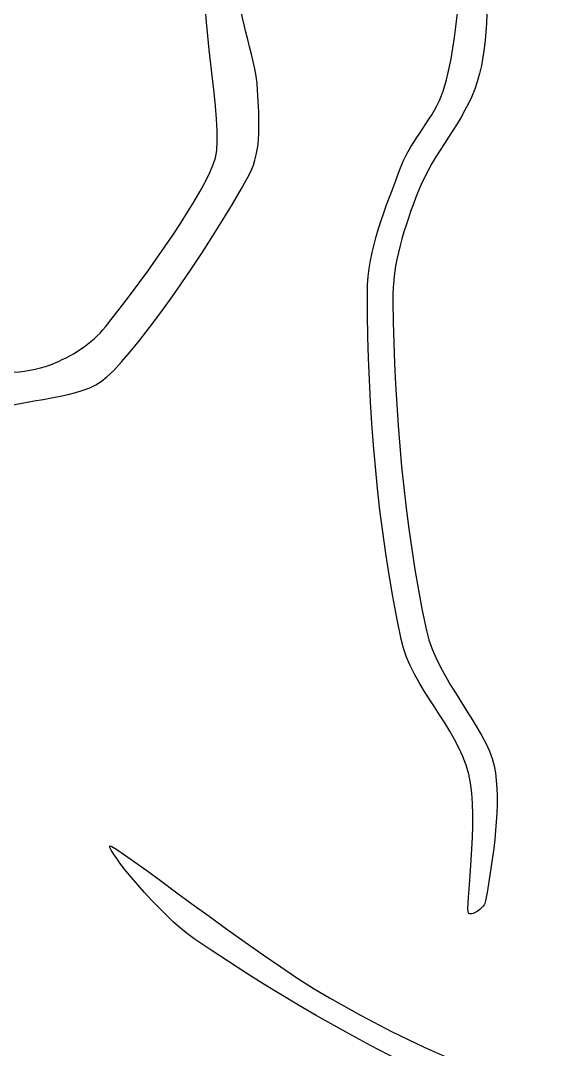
# Model space of a CAD drawing. Extents: x 4 to 678, y 18 to 648.
# Drawn here: x 202.9 to 265.2, y 449.9 to 571.8 of the extents above; entities that cross this region are included whole.
import ezdxf

# ---------------------------------------------------------------- set-up
doc = ezdxf.new("R2010")
doc.units = 0
doc.layers.add('Poly', color=3, linetype='CONTINUOUS')

msp = doc.modelspace()

# ---------------------------------------------------------------- linework, layer by layer
at = {"layer": 'Poly'}
for points in [[(253, 563.5), (253.35, 564.73), (253.64, 565.97), (253.9, 567.22), (254.11, 568.48), (254.3, 569.75), (254.47, 571.02), (254.63, 572.3), (254.79, 573.58), (254.95, 574.85), (255.13, 576.12), (255.34, 577.38), (255.57, 578.63), (255.85, 579.87), (256.17, 581.1), (256.55, 582.31), (257, 583.5)], [(259, 580.5), (258.8, 579.51), (258.64, 578.52), (258.51, 577.52), (258.41, 576.51), (258.33, 575.5), (258.26, 574.49), (258.21, 573.47), (258.15, 572.46), (258.09, 571.45), (258.02, 570.44), (257.93, 569.43), (257.82, 568.43), (257.67, 567.43), (257.49, 566.45), (257.27, 565.47), (257, 564.5)], [(226, 555.5), (226.16, 556.36), (226.22, 557.44), (226.21, 558.7), (226.14, 560.1), (226.02, 561.62), (225.86, 563.24), (225.67, 564.91), (225.48, 566.6), (225.28, 568.3), (225.1, 569.96), (224.94, 571.56), (224.83, 573.06), (224.76, 574.43), (224.76, 575.65), (224.83, 576.68), (225, 577.5)], [(231, 563.5), (230.94, 564.33), (230.82, 565.18), (230.67, 566.04), (230.49, 566.91), (230.28, 567.78), (230.06, 568.66), (229.83, 569.53), (229.61, 570.39), (229.4, 571.24), (229.21, 572.08), (229.05, 572.89), (228.92, 573.68), (228.85, 574.44), (228.83, 575.16), (228.88, 575.85), (229, 576.5)], [(257, 564.5), (256.7, 563.63), (256.35, 562.78), (255.96, 561.95), (255.54, 561.13), (255.09, 560.33), (254.61, 559.53), (254.12, 558.74), (253.62, 557.96), (253.11, 557.18), (252.61, 556.39), (252.11, 555.6), (251.63, 554.81), (251.18, 554), (250.75, 553.18), (250.35, 552.35), (250, 551.5)], [(230, 553.5), (230.27, 554.06), (230.5, 554.64), (230.69, 555.23), (230.84, 555.84), (230.96, 556.45), (231.05, 557.08), (231.11, 557.71), (231.15, 558.35), (231.16, 559), (231.16, 559.64), (231.15, 560.29), (231.13, 560.94), (231.1, 561.59), (231.06, 562.23), (231.03, 562.87), (231, 563.5)], [(248, 554.5), (248.24, 555.09), (248.52, 555.67), (248.82, 556.24), (249.15, 556.8), (249.49, 557.35), (249.84, 557.9), (250.21, 558.44), (250.57, 558.98), (250.93, 559.52), (251.29, 560.06), (251.63, 560.61), (251.96, 561.16), (252.26, 561.73), (252.54, 562.3), (252.79, 562.89), (253, 563.5)], [(213, 535.5), (213.95, 536.71), (214.94, 537.98), (215.95, 539.31), (216.97, 540.69), (217.99, 542.09), (219, 543.51), (219.99, 544.93), (220.95, 546.33), (221.86, 547.72), (222.71, 549.06), (223.5, 550.34), (224.21, 551.56), (224.82, 552.7), (225.33, 553.75), (225.73, 554.69), (226, 555.5)], [(244, 539.5), (244.02, 540.47), (244.1, 541.43), (244.21, 542.39), (244.37, 543.35), (244.56, 544.3), (244.79, 545.24), (245.04, 546.19), (245.32, 547.12), (245.62, 548.06), (245.94, 548.99), (246.27, 549.92), (246.61, 550.84), (246.96, 551.76), (247.31, 552.68), (247.66, 553.59), (248, 554.5)], [(212.5, 529), (213.17, 529.54), (213.97, 530.32), (214.89, 531.32), (215.92, 532.52), (217.02, 533.88), (218.19, 535.39), (219.41, 537.03), (220.67, 538.76), (221.94, 540.58), (223.22, 542.44), (224.48, 544.34), (225.71, 546.25), (226.9, 548.14), (228.02, 550), (229.06, 551.79), (230, 553.5)], [(250, 551.5), (249.7, 550.72), (249.41, 549.93), (249.12, 549.14), (248.85, 548.34), (248.58, 547.54), (248.33, 546.74), (248.09, 545.92), (247.87, 545.11), (247.67, 544.29), (247.49, 543.47), (247.34, 542.65), (247.21, 541.82), (247.11, 541), (247.04, 540.16), (247, 539.33), (247, 538.5)], [(248, 498.5), (247.49, 501.02), (247.02, 503.56), (246.58, 506.1), (246.18, 508.64), (245.82, 511.2), (245.49, 513.76), (245.2, 516.32), (244.94, 518.89), (244.71, 521.46), (244.52, 524.04), (244.36, 526.61), (244.23, 529.19), (244.13, 531.77), (244.06, 534.35), (244.01, 536.92), (244, 539.5)], [(247, 538.5), (247.06, 536.05), (247.13, 533.6), (247.22, 531.14), (247.34, 528.69), (247.48, 526.24), (247.64, 523.78), (247.83, 521.34), (248.05, 518.89), (248.3, 516.44), (248.58, 514.01), (248.89, 511.57), (249.24, 509.14), (249.62, 506.72), (250.04, 504.31), (250.5, 501.9), (251, 499.5)], [(206.5, 531), (206.96, 531.19), (207.42, 531.39), (207.87, 531.6), (208.32, 531.82), (208.76, 532.06), (209.2, 532.3), (209.63, 532.57), (210.05, 532.84), (210.47, 533.13), (210.87, 533.42), (211.26, 533.74), (211.64, 534.06), (212, 534.4), (212.35, 534.75), (212.68, 535.12), (213, 535.5)], [(196.5, 529), (197.09, 529.23), (197.7, 529.42), (198.31, 529.58), (198.94, 529.7), (199.57, 529.81), (200.2, 529.89), (200.84, 529.97), (201.49, 530.03), (202.13, 530.1), (202.77, 530.17), (203.41, 530.25), (204.04, 530.35), (204.67, 530.47), (205.29, 530.61), (205.9, 530.79), (206.5, 531)], [(197.5, 525), (198.43, 525.34), (199.39, 525.63), (200.39, 525.89), (201.42, 526.12), (202.46, 526.33), (203.52, 526.53), (204.56, 526.71), (205.6, 526.89), (206.62, 527.08), (207.62, 527.27), (208.57, 527.48), (209.48, 527.71), (210.34, 527.97), (211.14, 528.27), (211.86, 528.61), (212.5, 529)], [(256, 482.5), (255.69, 483.57), (255.3, 484.61), (254.84, 485.63), (254.32, 486.62), (253.76, 487.6), (253.17, 488.57), (252.55, 489.53), (251.93, 490.48), (251.3, 491.44), (250.7, 492.4), (250.11, 493.37), (249.57, 494.35), (249.07, 495.35), (248.64, 496.37), (248.28, 497.42), (248, 498.5)], [(251, 499.5), (251.29, 498.41), (251.67, 497.32), (252.13, 496.24), (252.66, 495.16), (253.24, 494.1), (253.85, 493.04), (254.49, 492), (255.14, 490.97), (255.78, 489.96), (256.41, 488.96), (257, 487.99), (257.55, 487.04), (258.04, 486.11), (258.45, 485.21), (258.78, 484.34), (259, 483.5)], [(259, 483.5), (259.15, 482.65), (259.25, 481.76), (259.32, 480.84), (259.35, 479.88), (259.35, 478.9), (259.32, 477.89), (259.26, 476.86), (259.17, 475.82), (259.07, 474.77), (258.95, 473.71), (258.81, 472.66), (258.66, 471.6), (258.5, 470.55), (258.34, 469.52), (258.17, 468.5), (258, 467.5)], [(256, 466), (255.93, 466.17), (255.9, 466.57), (255.92, 467.16), (255.96, 467.94), (256.03, 468.87), (256.12, 469.93), (256.21, 471.1), (256.3, 472.35), (256.38, 473.66), (256.44, 475), (256.48, 476.36), (256.48, 477.71), (256.44, 479.02), (256.36, 480.27), (256.21, 481.44), (256, 482.5)], [(223.5, 463), (222.71, 463.58), (221.88, 464.26), (221.02, 465.01), (220.16, 465.83), (219.29, 466.7), (218.43, 467.59), (217.61, 468.49), (216.82, 469.38), (216.08, 470.24), (215.41, 471.06), (214.82, 471.81), (214.32, 472.49), (213.93, 473.06), (213.65, 473.51), (213.5, 473.83), (213.5, 474)], [(213.5, 474), (213.76, 473.93), (214.35, 473.57), (215.26, 472.96), (216.44, 472.12), (217.87, 471.09), (219.49, 469.89), (221.29, 468.57), (223.23, 467.15), (225.26, 465.66), (227.37, 464.14), (229.51, 462.61), (231.65, 461.11), (233.75, 459.66), (235.78, 458.31), (237.71, 457.08), (239.5, 456)], [(258, 467.5), (257.96, 467.34), (257.9, 467.19), (257.81, 467.03), (257.7, 466.88), (257.58, 466.74), (257.44, 466.6), (257.3, 466.46), (257.14, 466.34), (256.99, 466.24), (256.83, 466.14), (256.67, 466.07), (256.51, 466.01), (256.37, 465.97), (256.23, 465.96), (256.11, 465.96), (256, 466)], [(257.5, 444), (255.28, 445), (253.07, 446.02), (250.87, 447.07), (248.68, 448.15), (246.51, 449.25), (244.35, 450.38), (242.2, 451.54), (240.07, 452.72), (237.95, 453.93), (235.84, 455.15), (233.75, 456.41), (231.67, 457.68), (229.6, 458.98), (227.55, 460.3), (225.52, 461.64), (223.5, 463)], [(239.5, 456), (243.17, 453.94), (246.92, 451.99), (250.73, 450.16), (254.61, 448.43), (258.55, 446.84), (262.54, 445.37), (266.59, 444.03), (270.68, 442.83), (274.81, 441.78), (278.98, 440.89), (283.18, 440.15), (287.41, 439.57), (291.66, 439.16), (295.93, 438.92), (300.21, 438.87), (304.5, 439)]]:
    msp.add_lwpolyline(points, dxfattribs=at)

doc.saveas('drawing.dxf')
